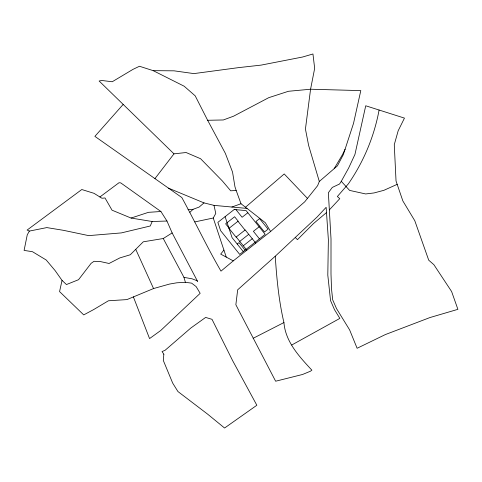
<?xml version="1.0" encoding="UTF-8"?>
<svg xmlns="http://www.w3.org/2000/svg" width="482" height="482" viewBox="0 0 482 482"><rect width="100%" height="100%" fill="white"/><g stroke="black" fill="none" stroke-linecap="round" stroke-linejoin="round"><path stroke-width="0.72" d="M379.069 110.017L378.882 111.161A193.637 190.203 -20.1 0 1 365.157 154.234A193.999 190.565 -20.1 0 1 348.353 183.859L337.352 196.529L339.78 198.656L329.351 209.887M62.039 280.391L66.45 284.549L78.542 279.705L91.128 263.311L94.044 261.304L100.256 261.539L109.059 263.479L119.843 257.912L130.279 254.767L143.281 241.813L163.259 238.524L183.973 277.361L192.041 278.801L196.746 280.608L197.59 281.41L172.146 232.927L166.959 221.027L152.179 221.503L150.264 225.992L121.374 232.908L88.682 235.626L63.443 230.318L46.808 227.594L29.372 231.083L27.257 234.824L24.1 250.399L32.481 251.706L46.218 260.003L55.129 270.607L62.039 280.391L59.569 291.592L83.723 314.903L93.671 309.571L108.426 300.78L126.935 299.599L153.553 288.555L169.459 284.079L176.84 282.795L185.389 282.313L191.595 283.133L196.138 286.597L200.169 293.333L160.675 330.544L149.559 338.581L133.357 296.828M270.619 231.493L265.347 222.738L241.012 203.735L236.168 190.462L230.703 190.812L222.371 180.955L200.59 158.723L186.088 152.523L173.984 153.848L99.135 81.012L101.69 80.476L112.24 81.753L133.026 69.342L139.473 66.257L153.204 70.661L184.142 86.2L195.198 95.84L207.64 120.277L223.317 119.97L233.589 116.18L268.727 97.683L288.447 91.279L310.571 89.224L360.801 90.61L353.541 123.314L343.335 154.608L337.412 165.85L319.313 181.467L317.626 185.666L304.726 201.819L270.619 231.493L233.27 260.87L220.985 271.137C207.019 247.061 195.156 221.871 181.81 197.524L94.888 136.37L123.181 104.413M345.088 149.239L342.575 154.469L334.189 168.628M226.251 257.099L213.255 218.021L215.767 213.436L214.008 205.374L204 202.892L168.465 188.137M341.274 181.316L348.649 168.037L354.951 154.427L365.73 105.775L404.464 118.108L398.168 130.791L394.276 144.666L396.035 181.009L402.862 200.952L414.797 220.738L428.727 260.196L433.896 264.708L451.61 291.526L457.9 309.336L429.98 317.542L385.365 334.568L357.114 348.269L349.619 329.881L336.496 308.552L332.682 299.816L331.508 288.814L330.995 273.872L331.014 238.945L328.363 192.722L332.297 187.42L339.545 184.01L341.274 181.316L349.607 190.408L365.657 193.951L373.996 192.951L383.865 190.33L397.18 184.347M154.945 178.623L173.984 153.848M223.913 250.08L220.684 254.11L233.27 260.87M189.92 212.279L193.071 209.309L199.156 207.061L204 202.892M275.252 256.219L237.674 289.815L235.861 304.751L275.632 381.226L302.551 374.478L310.486 371.2L311.878 370.158C299.346 356.674 285.452 341.852 283.928 322.56C278.819 300.738 276.692 278.512 275.252 256.219L317.162 216.954L326.133 207.308L328.375 239.717L327.802 275.132L330.544 300.587L334.52 309.715L339.852 318.391L291.755 345.004M245.495 207.236L284.217 173.954L307.462 198.391M326.495 212.568L313.499 223.552L297.448 239.656L295.315 237.506M247.832 212.749L242.091 217.268L235.987 209.67M239.753 241.392L248.736 234.324M237.21 244.049L239.018 242.627L245.067 250.158M259.135 226.805L253.393 231.318L259.449 238.843M243.283 245.784L252.267 238.717M99.901 196.969L119.012 182.726L120.747 182.889L160.91 211.508L166.959 221.027M163.259 238.524L172.146 232.927M253.146 338.304L283.928 322.56M241.012 203.735L231.908 207.025M29.372 231.083L27.106 230.065L81.789 189.528L94.008 193.324L101.961 198.253L105.01 197.963L112.035 210.188L131.068 218.051L148.45 212.333L160.91 211.508M194.873 221.907L213.255 218.021M188.01 209.718L193.071 209.309M153.204 70.661L174.098 70.83L193.897 73.601L238.367 67.655L261.154 65.106L302.624 57.009L312.951 53.978L314.668 68.366L310.571 89.224L305.437 129.049L308.613 145.395L319.313 181.467M214.008 205.374L247.013 208.423M131.068 218.051L152.179 221.503M255.797 243.109L245.205 229.932L236.053 237.132L228.986 228.348L238.144 221.148L234.613 216.755L225.624 223.823L229.155 228.215M237.975 221.28L245.037 230.065M236.222 236.999L246.814 250.176M243.265 251.574L232.089 237.68L225.1 216.665M207.64 120.277L225.347 153.342L232.541 172.08L234.963 186.799L236.168 190.462M135.737 249.333L153.553 288.555M183.973 277.361L185.389 282.313M163.844 354.222L163.308 360.47L172.707 383.142L177.936 391.535L207.543 414.086L224.582 428.022L256.846 405.254L232.679 360.747L212.008 319.319L205.633 317.427L190.812 328.037L165.031 350.336L162.042 351.547L163.844 354.222M234.204 209.507L217.858 222.365L220.617 230.661L239.699 254.382L265.184 234.33L246.109 210.61L234.204 209.507M259.581 218.623L255.99 221.449L264.467 231.987L268.058 229.161L259.581 218.623"/></g></svg>
